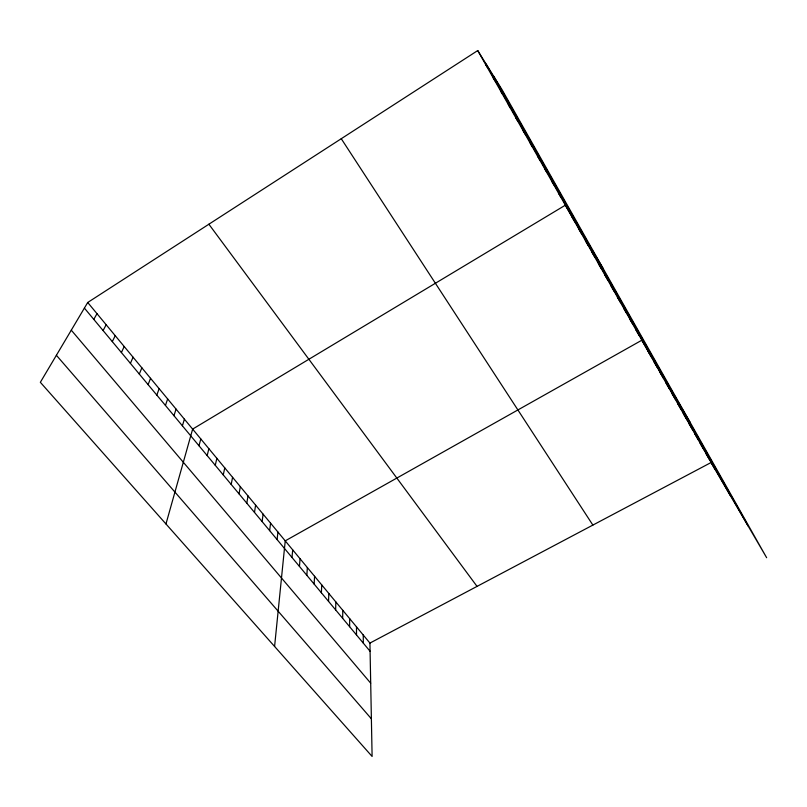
<?xml version="1.0" encoding="UTF-8"?>
<svg xmlns="http://www.w3.org/2000/svg" width="807" height="807" viewBox="0 0 807 807"><rect width="100%" height="100%" fill="white"/><g stroke="black" fill="none" stroke-linecap="round" stroke-linejoin="round"><path stroke-width="1.21" d="M349.623 626.696L349.673 618.626M342.662 618.333L342.793 610.324M335.641 609.9L335.843 601.941M328.55 601.376L328.822 593.468M321.388 592.772L321.741 584.914M314.145 584.086L314.579 576.279M306.842 575.31L307.356 567.553M299.458 566.443L300.053 558.747M292.003 557.486L292.689 549.849M274.582 646.457L285.234 540.861L641.787 340.241L689.995 422.142M277.094 539.57L277.941 532.055M269.629 530.613L270.567 523.158M262.093 521.564L263.122 514.17M254.487 512.425L255.607 505.091M246.801 503.185L248.011 495.932M239.043 493.864L240.335 486.671M231.195 484.442L232.587 477.32M223.267 474.92L224.76 467.868M215.267 465.306L216.851 458.326M207.177 455.592L208.862 448.682M198.996 445.767L200.792 438.947M165.97 523.965L192.641 429.102L565.314 205.21L603.515 269.165M182.392 425.824L184.4 419.156M173.959 415.686L176.067 409.109M165.435 405.447L167.654 398.951M156.81 395.087L159.15 388.681M148.105 384.626L150.556 378.312M139.298 374.055L141.871 367.831M130.391 363.362L133.084 357.229M121.393 352.548L124.207 346.516M112.294 341.623L115.24 335.692M103.094 330.567L106.171 324.737M93.794 319.401L96.991 313.671M87.721 302.484L40.35 382.306L372.108 756.441L369.929 643.078L87.721 302.484L477.734 50.559L501.984 89.587L766.65 557.718L711.048 462.542L369.929 643.078M56.389 355.282L371.381 718.805M71.288 330.174L370.695 683.166M84.392 308.092L370.08 651.269M208.882 224.215L477.038 586.386M341.26 138.713L592.873 525.085M485.511 64.298L487.287 67.173M493.198 77.876L495.074 80.912M500.804 91.292L502.761 94.49M508.309 104.547L510.357 107.906M515.723 117.651L517.862 121.161M523.057 130.593L525.276 134.255M530.31 143.394L532.61 147.197M537.472 156.044L539.853 159.998M544.554 168.542L547.005 172.637M551.554 180.909L554.086 185.136M558.474 193.125L561.077 197.483M572.082 217.154L574.826 221.774M578.77 228.976L581.585 233.707M585.388 240.657L588.273 245.51M591.934 252.208L594.88 257.181M598.401 263.637L601.417 268.721M604.806 274.935L607.883 280.13M611.131 286.112L614.268 291.418M617.395 297.178L620.593 302.585M623.589 308.113L626.847 313.63M629.722 318.936L633.031 324.555M635.785 329.649L639.154 335.359M647.9 351.035L651.37 356.946M653.952 361.718L657.473 367.72M659.934 372.289L663.515 378.382M665.856 382.75L669.487 388.924M671.717 393.09L675.388 399.354M677.517 403.329L681.229 409.674M683.247 413.456L687.019 419.882M688.926 423.473L692.739 429.99M694.545 433.399L698.398 439.986M700.103 443.214L703.997 449.882M705.6 452.929L709.545 459.667M477.734 50.559L715.032 469.351M493.682 76.231L748.049 525.882M486.056 63.955L730.567 495.962M363.241 635.008L363.332 643.159M356.492 626.857L356.512 634.968"/></g></svg>
